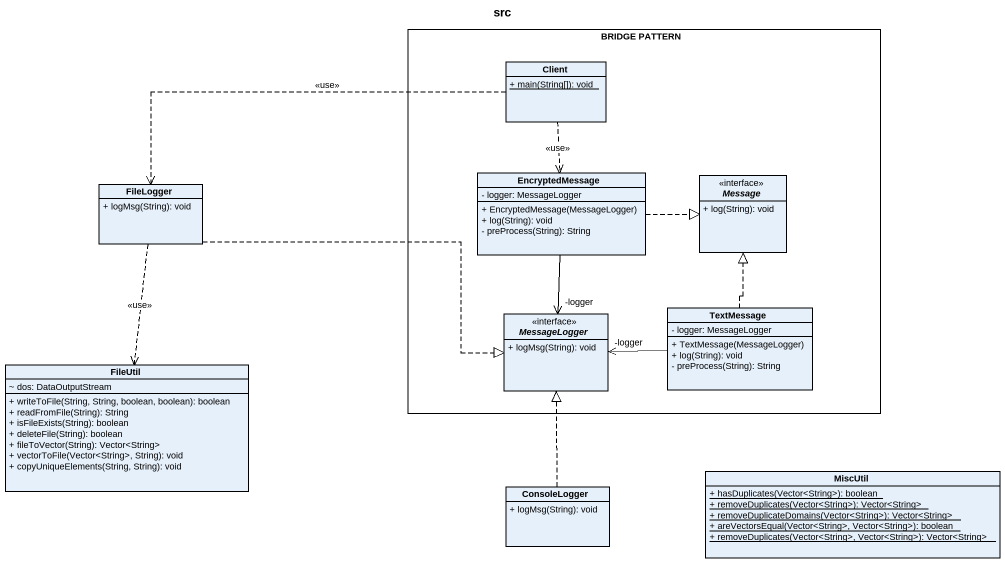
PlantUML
@startuml
title src
hide circle
hide empty members
skinparam classAttributeIconSize 0
rectangle "BRIDGE PATTERN" as BRIDGE_PATTERN {
  class Client {
    {static} + main(String[]): void
  }
  class EncryptedMessage {
    - logger: MessageLogger
    + EncryptedMessage(MessageLogger)
    + log(String): void
    - preProcess(String): String
  }
  interface Message <<interface>> {
    + log(String): void
  }
  interface MessageLogger <<interface>> {
    + logMsg(String): void
  }
  class TextMessage {
    - logger: MessageLogger
    + TextMessage(MessageLogger)
    + log(String): void
    - preProcess(String): String
  }
}
class FileLogger {
  + logMsg(String): void
}
class FileUtil {
  ~ dos: DataOutputStream
  + writeToFile(String, String, boolean, boolean): boolean
  + readFromFile(String): String
  + isFileExists(String): boolean
  + deleteFile(String): boolean
  + fileToVector(String): Vector<String>
  + vectorToFile(Vector<String>, String): void
  + copyUniqueElements(String, String): void
}
class ConsoleLogger {
  + logMsg(String): void
}
class MiscUtil {
  {static} + hasDuplicates(Vector<String>): boolean
  {static} + removeDuplicates(Vector<String>): Vector<String>
  {static} + removeDuplicateDomains(Vector<String>): Vector<String>
  {static} + areVectorsEqual(Vector<String>, Vector<String>): boolean
  {static} + removeDuplicates(Vector<String>, Vector<String>): Vector<String>
}
Client ..> EncryptedMessage : <<use>>
Client .left.> FileLogger : <<use>>
EncryptedMessage .right.|> Message
EncryptedMessage --> "-logger" MessageLogger
FileLogger .right.|> MessageLogger
FileLogger ..> FileUtil : <<use>>
TextMessage .up.|> Message
TextMessage -left-> "-logger" MessageLogger
ConsoleLogger .up.|> MessageLogger
@enduml
